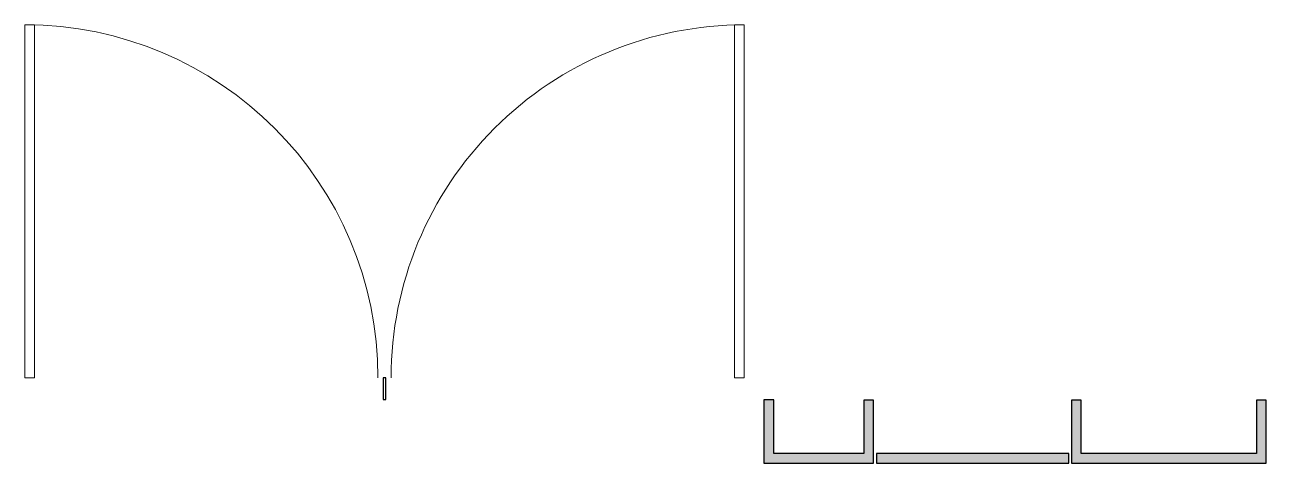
# Model space of a CAD drawing. Header units: millimetres. Extents: x -64292 to 329, y -3854 to 56761.
# Drawn here: x -29301 to -24204, y 25574 to 27375 of the extents above; entities that cross this region are included whole.
import ezdxf

# ---------------------------------------------------------------- set-up
doc = ezdxf.new("R2010")
doc.units = ezdxf.units.MM
doc.header["$MEASUREMENT"] = 0
for name, color, linetype, lineweight in [('A-DOOR', 31, 'Continuous', 13), ('A-WALL-PATT', 111, 'Continuous', 13), ('I-WALL', 2, 'Continuous', 13)]:
    doc.layers.add(name, color=color, linetype=linetype, lineweight=lineweight)

# ---------------------------------------------------------------- blocks, each defined once
blk = doc.blocks.new('Swing_Single_DOR1 - 2650 x 1500mm_GLASS PANEL-8264171-GA PLAN - LEVEL 11')
at = {"layer": 'A-DOOR', "lineweight": 13}
for p, q in [((-685, -45), (-725, -45)), ((-725, -45), (-725, -1495)), ((-685, -1495), (-685, -45)), ((-725, -1495), (-685, -1495))]:
    blk.add_line(p, q, dxfattribs=at)
at = {"layer": 'A-DOOR'}
blk.add_arc((-725, -45), 1450, 270, 0, dxfattribs=at)
blk = doc.blocks.new('Swing_Single_DOR1 - 2650 x 1500mm_GLASS PANEL-8264172-GA PLAN - LEVEL 11')
at = {"layer": 'A-DOOR', "lineweight": 13}
for p, q in [((-725, 1495), (-685, 1495)), ((-725, 45), (-725, 1495)), ((-685, 1495), (-685, 45)), ((-685, 45), (-725, 45))]:
    blk.add_line(p, q, dxfattribs=at)
at = {"layer": 'A-DOOR'}
blk.add_arc((-725, 45), 1450, 360, 90, dxfattribs=at)

msp = doc.modelspace()

# ---------------------------------------------------------------- hatches: boundary and pattern name
at = {"layer": 'A-WALL-PATT'}
for points in [[(-26265.8, 25613.5), (-26265.8, 25832.8), (-26225.8, 25833.5), (-26225.8, 25613.5)], [(-25855.8, 25573.5), (-25855.8, 25832.8), (-25815.8, 25832.8), (-25815.8, 25573.5)], [(-25003.8, 25573.5), (-25003.8, 25613.5), (-25003.8, 25832.8), (-24963.8, 25832.8), (-24963.8, 25573.5)], [(-24243.8, 25613.5), (-24243.8, 25832.8), (-24203.8, 25832.8), (-24203.8, 25613.5), (-24243.3, 25613.5)], [(-26265.8, 25573.5), (-26265.8, 25613.5), (-25855.8, 25613.5), (-25855.8, 25573.5), (-26045.8, 25573.5)], [(-25803.8, 25573.5), (-25803.8, 25613.5), (-25013.8, 25613.5), (-25013.8, 25573.5), (-25377.9, 25573.5)], [(-24343.3, 25573.5), (-24963.8, 25573.5), (-24963.8, 25613.5), (-24203.8, 25613.5), (-24203.8, 25573.5)]]:
    msp.add_hatch(color=256, dxfattribs=at).paths.add_polyline_path(points)

# ---------------------------------------------------------------- linework, layer by layer
at = {"layer": 'I-WALL', "lineweight": 30}
for p, q in [((-27817.8, 25924.7), (-27829.7, 25924.7)), ((-27829.7, 25924.7), (-27829.7, 25834.7)), ((-27817.8, 25834.7), (-27817.8, 25924.7)), ((-27829.7, 25834.7), (-27817.8, 25834.7)), ((-26225.8, 25833.5), (-26265.8, 25833.5)), ((-26265.8, 25833.5), (-26265.8, 25573.5)), ((-26225.8, 25613.5), (-26225.8, 25833.5)), ((-25855.8, 25832.8), (-25855.8, 25613.5)), ((-25815.8, 25832.8), (-25855.8, 25832.8)), ((-25815.8, 25573.5), (-25815.8, 25832.8)), ((-25003.8, 25832.8), (-25003.8, 25573.5)), ((-24963.8, 25832.8), (-25003.8, 25832.8)), ((-24963.8, 25613.5), (-24963.8, 25832.8)), ((-24203.8, 25832.8), (-24243.8, 25832.8)), ((-24243.8, 25832.8), (-24243.8, 25613.5)), ((-24203.8, 25573.5), (-24203.8, 25832.8)), ((-25855.8, 25613.5), (-26225.8, 25613.5)), ((-25013.8, 25613.5), (-25803.8, 25613.5)), ((-25803.8, 25613.5), (-25803.8, 25573.5)), ((-25013.8, 25573.5), (-25013.8, 25613.5)), ((-24243.8, 25613.5), (-24963.8, 25613.5)), ((-26265.8, 25573.5), (-25815.8, 25573.5)), ((-25803.8, 25573.5), (-25013.8, 25573.5)), ((-25003.8, 25573.5), (-24203.8, 25573.5))]:
    msp.add_line(p, q, dxfattribs=at)

# ---------------------------------------------------------------- block references
at = {"layer": 'A-DOOR'}
msp.add_blockref('Swing_Single_DOR1 - 2650 x 1500mm_GLASS PANEL-8264172-GA PLAN - LEVEL 11', (-28575.7, 25879.7), dxfattribs=at)
at = {"layer": 'A-DOOR', "rotation": 180}
msp.add_blockref('Swing_Single_DOR1 - 2650 x 1500mm_GLASS PANEL-8264171-GA PLAN - LEVEL 11', (-27071.8, 25879.7), dxfattribs=at)

doc.saveas('drawing.dxf')
